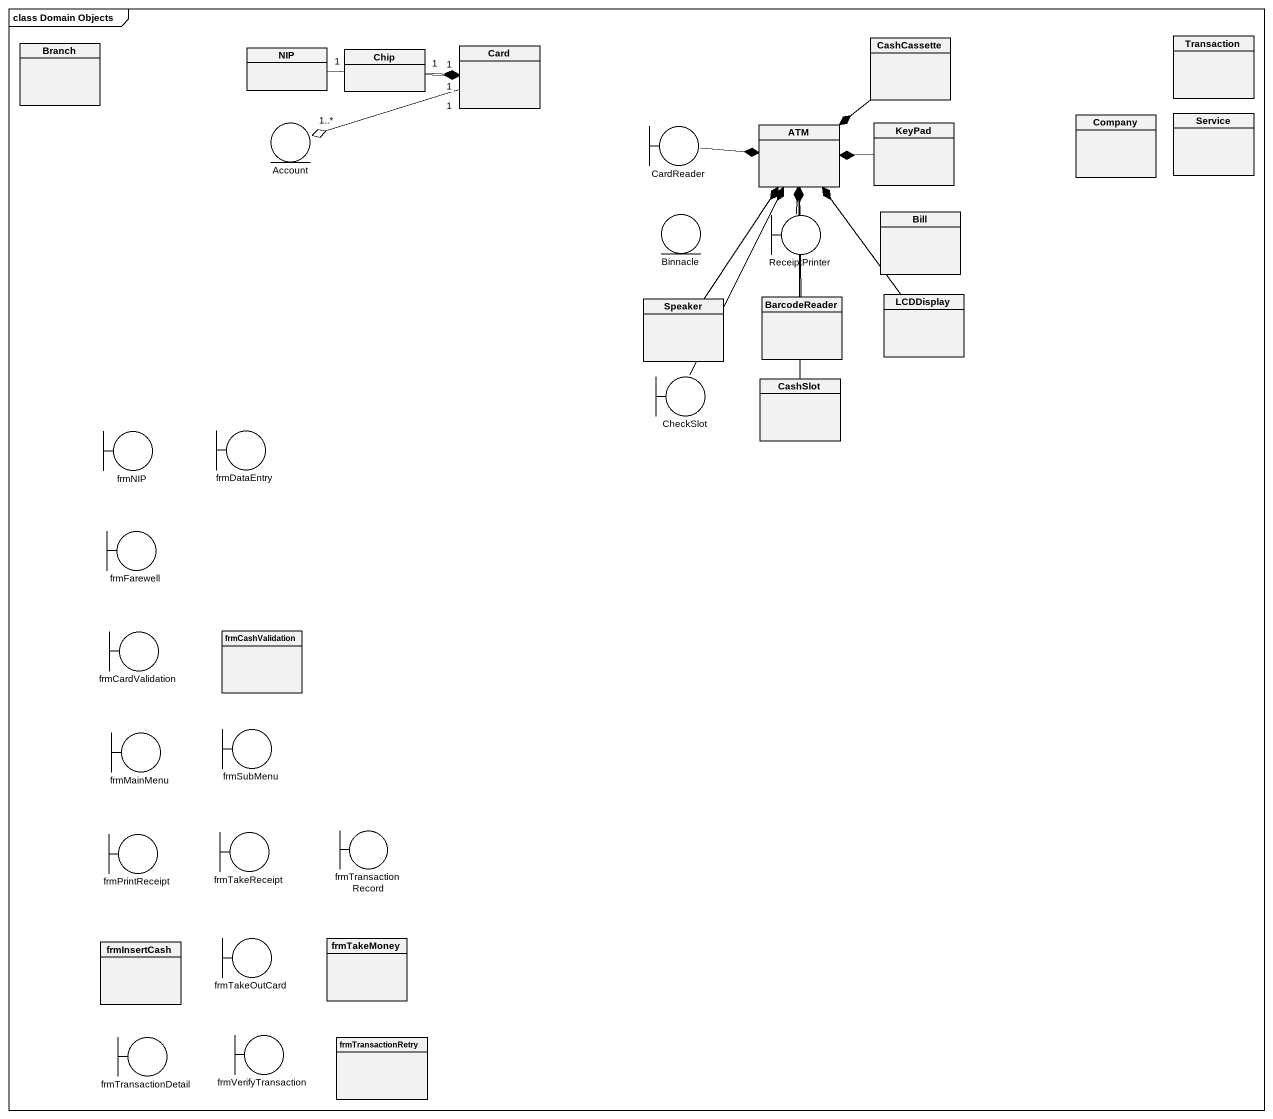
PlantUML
@startuml
mainframe class Domain Objects
allowmixing
hide circle
hide empty members
class Branch
class NIP
class Chip
class "Card" as Card_
class CashCassette
class Transaction
entity Account
boundary CardReader
class ATM
class KeyPad
class Company
class Service
entity Binnacle
boundary ReceiptPrinter
class Bill
class Speaker
class BarcodeReader
class LCDDisplay
boundary CheckSlot
class CashSlot
boundary frmDataEntry
boundary frmNIP
boundary frmFarewell
boundary frmCardValidation
class frmCashValidation
boundary frmMainMenu
boundary frmSubMenu
boundary frmPrintReceipt
boundary frmTakeReceipt
boundary frmTransactionRecord
class frmInsertCash
boundary frmTakeOutCard
class frmTakeMoney
boundary frmVerifyTransaction
boundary frmTransactionDetail
class frmTransactionRetry
NIP "1" -right-* "1" Card_
Chip "1" -right-* "1" Card_
Card_ "1" -left-o "1..*" Account
CashCassette --* ATM
CardReader -right-* ATM
KeyPad -left-* ATM
ReceiptPrinter -up-* ATM
Speaker -up-* ATM
BarcodeReader -up-* ATM
LCDDisplay -up-* ATM
CheckSlot -up-* ATM
CashSlot -up-* ATM
@enduml
